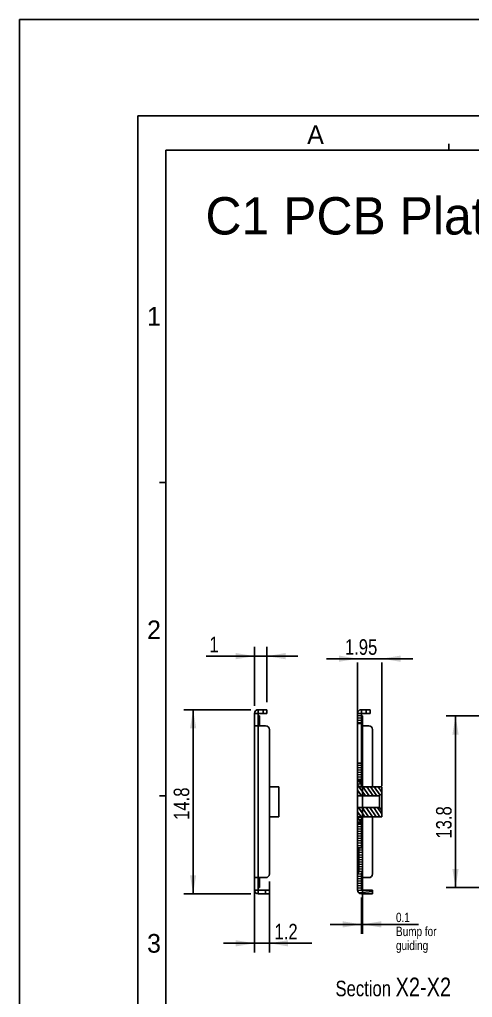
# Model space of a CAD drawing. Header units: millimetres. Extents: x 0 to 420, y 0 to 297.
# Drawn here: x 0 to 72.8, y 139.8 to 297 of the extents above; entities that cross this region are included whole.
import ezdxf

# ---------------------------------------------------------------- set-up
doc = ezdxf.new("R2010")
doc.units = ezdxf.units.MM
doc.header["$LTSCALE"] = 23.1
doc.layers.get('0').update_dxf_attribs({"linetype": 'CONTINUOUS'})
doc.layers.add('ASSEM_MEM', color=7, linetype='CONTINUOUS')
doc.styles.get("Standard").update_dxf_attribs({"font": 'txt', "width": 0.8})
doc.styles.add('TEXTSTYLE_2', font='txt')
doc.styles.add('TEXTSTYLE_8', font='ar_wgl__.ttf')
doc.dimstyles.new('DIMSTYLE_1', dxfattribs={"dimtxt": 2.5, "dimasz": 3, "dimexe": 1.5, "dimexo": 1.2, "dimtad": 1, "dimlfac": 0.5, "dimdsep": 46, "dimtxsty": 'STANDARD', "dimblk": '_FILLED', "dimblk1": '_FILLED', "dimblk2": '_FILLED', "dimcen": 0.09, "dimazin": 2, "dimtp": 0.01, "dimtm": 0.01, "dimtfac": 1, "dimtofl": 0, "dimtmove": 0, "dimatfit": 3, "dimldrblk": '_FILLED', "dimfxl": 1, "dimtolj": 1, "dimarcsym": 0})
doc.dimstyles.new('DIMSTYLE_6', dxfattribs={"dimtxt": 1.5, "dimasz": 3, "dimexe": 1.5, "dimexo": 1.2, "dimgap": 0.375, "dimtad": 1, "dimdec": 3, "dimlfac": 0.5, "dimdsep": 46, "dimtxsty": 'STANDARD', "dimblk": '_FILLED', "dimblk1": '_FILLED', "dimblk2": '_FILLED', "dimcen": 0.09, "dimazin": 2, "dimtp": 0.01, "dimtm": 0.01, "dimtfac": 1, "dimtdec": 3, "dimtofl": 0, "dimtmove": 0, "dimatfit": 3, "dimldrblk": '_FILLED', "dimfxl": 1, "dimtolj": 1, "dimarcsym": 0})

# ---------------------------------------------------------------- blocks, each defined once
blk = doc.blocks.new('_FILLED')
at = {"color": 0, "linetype": 'BYBLOCK'}
blk.add_solid([(0, 0), (-1, 0.167), (-1, -0.167)], dxfattribs=at)
blk = doc.blocks.new('*D1')
at = {"color": 7, "linetype": 'CONTINUOUS'}
for p, q in [((37.17, 186.06), (26.4, 186.06)), ((27.9, 186.06), (27.9, 171.26)), ((27.9, 156.46), (27.9, 171.26)), ((37.17, 156.46), (26.4, 156.46))]:
    blk.add_line(p, q, dxfattribs=at)
at = {"color": 7, "linetype": 'CONTINUOUS', "xscale": 3, "yscale": 3, "zscale": 3}
for p, rotation in [((27.9, 186.06), 90), ((27.9, 156.46), 270)]:
    blk.add_blockref('_FILLED', p, dxfattribs=dict(at, rotation=rotation))
at = {"color": 7, "linetype": 'CONTINUOUS', "insert": (24.78, 170.95), "char_height": 2.5, "width": 8, "attachment_point": 2, "rotation": 90, "line_spacing_factor": 0.9}
blk.add_mtext('14.8', dxfattribs=at)
blk = doc.blocks.new('*D21')
at = {"color": 7, "linetype": 'CONTINUOUS'}
for p, q in [((92.6, 185.06), (68.59, 185.06)), ((70.09, 185.06), (70.09, 171.26)), ((70.09, 157.46), (70.09, 171.26)), ((92.6, 157.46), (68.59, 157.46))]:
    blk.add_line(p, q, dxfattribs=at)
at = {"color": 7, "linetype": 'CONTINUOUS', "xscale": 3, "yscale": 3, "zscale": 3}
for p, rotation in [((70.09, 185.06), 90), ((70.09, 157.46), 270)]:
    blk.add_blockref('_FILLED', p, dxfattribs=dict(at, rotation=rotation))
at = {"color": 7, "linetype": 'CONTINUOUS', "insert": (66.96, 167.94), "char_height": 2.5, "width": 8, "attachment_point": 2, "rotation": 90, "line_spacing_factor": 0.9}
blk.add_mtext('13.8', dxfattribs=at)
blk = doc.blocks.new('*D23')
at = {"color": 7, "linetype": 'CONTINUOUS'}
for p, q in [((37.77, 186.66), (37.77, 196.17)), ((39.76, 187.26), (39.76, 196.17)), ((37.77, 194.67), (30.01, 194.67)), ((30.01, 194.67), (38.76, 194.67)), ((44.76, 194.67), (38.76, 194.67)), ((39.76, 194.67), (44.76, 194.67))]:
    blk.add_line(p, q, dxfattribs=at)
at = {"color": 7, "linetype": 'CONTINUOUS', "xscale": 3, "yscale": 3, "zscale": 3}
blk.add_blockref('_FILLED', (37.77, 194.67), dxfattribs=at)
at = {"color": 7, "linetype": 'CONTINUOUS', "xscale": 3, "yscale": 3, "zscale": 3, "rotation": 180}
blk.add_blockref('_FILLED', (39.76, 194.67), dxfattribs=at)
at = {"color": 7, "linetype": 'CONTINUOUS', "insert": (32.01, 197.8), "char_height": 2.5, "width": 2, "attachment_point": 3, "line_spacing_factor": 0.9}
blk.add_mtext('1', dxfattribs=at)
blk = doc.blocks.new('*D24')
at = {"color": 7, "linetype": 'CONTINUOUS'}
for p, q in [((37.77, 157.86), (37.77, 147.01)), ((40.17, 158.46), (40.17, 147.01)), ((37.77, 148.51), (32.77, 148.51)), ((32.77, 148.51), (38.97, 148.51)), ((46.99, 148.51), (38.97, 148.51)), ((40.17, 148.51), (46.99, 148.51))]:
    blk.add_line(p, q, dxfattribs=at)
at = {"color": 7, "linetype": 'CONTINUOUS', "xscale": 3, "yscale": 3, "zscale": 3}
blk.add_blockref('_FILLED', (37.77, 148.51), dxfattribs=at)
at = {"color": 7, "linetype": 'CONTINUOUS', "xscale": 3, "yscale": 3, "zscale": 3, "rotation": 180}
blk.add_blockref('_FILLED', (40.17, 148.51), dxfattribs=at)
at = {"color": 7, "linetype": 'CONTINUOUS', "insert": (40.99, 151.64), "char_height": 2.5, "width": 6, "attachment_point": 1, "line_spacing_factor": 0.9}
blk.add_mtext('1.2', dxfattribs=at)
blk = doc.blocks.new('*D41')
at = {"color": 7, "linetype": 'CONTINUOUS'}
for p, q in [((55.15, 158.66), (55.15, 150.05)), ((54.95, 155.86), (54.95, 150.05)), ((54.95, 151.55), (49.95, 151.55)), ((49.95, 151.55), (55.05, 151.55)), ((64.12, 151.55), (55.05, 151.55)), ((55.15, 151.55), (64.12, 151.55))]:
    blk.add_line(p, q, dxfattribs=at)
at = {"color": 7, "linetype": 'CONTINUOUS', "xscale": 3, "yscale": 3, "zscale": 3}
blk.add_blockref('_FILLED', (54.95, 151.55), dxfattribs=at)
at = {"color": 7, "linetype": 'CONTINUOUS', "xscale": 3, "yscale": 3, "zscale": 3, "rotation": 180}
blk.add_blockref('_FILLED', (55.15, 151.55), dxfattribs=at)
at = {"color": 7, "linetype": 'CONTINUOUS', "insert": (60.52, 153.42), "char_height": 1.5, "width": 10.8, "attachment_point": 1, "line_spacing_factor": 0.9}
blk.add_mtext('0.1\\PBump for \\Pguiding', dxfattribs=at)
blk = doc.blocks.new('*D42')
at = {"color": 7, "linetype": 'CONTINUOUS'}
for p, q in [((54.35, 194.26), (49.35, 194.26)), ((49.35, 194.26), (56.3, 194.26)), ((54.35, 185.06), (54.35, 193.63)), ((63.25, 194.26), (56.3, 194.26)), ((58.25, 194.26), (63.25, 194.26)), ((58.25, 173.81), (58.25, 193.63))]:
    blk.add_line(p, q, dxfattribs=at)
at = {"color": 7, "linetype": 'CONTINUOUS', "xscale": 3, "yscale": 3, "zscale": 3}
blk.add_blockref('_FILLED', (54.35, 194.26), dxfattribs=at)
at = {"color": 7, "linetype": 'CONTINUOUS', "xscale": 3, "yscale": 3, "zscale": 3, "rotation": 180}
blk.add_blockref('_FILLED', (58.25, 194.26), dxfattribs=at)
at = {"color": 7, "linetype": 'CONTINUOUS', "insert": (54.91, 197.38), "char_height": 2.5, "width": 8, "attachment_point": 2, "line_spacing_factor": 0.9}
blk.add_mtext('1.95', dxfattribs=at)

msp = doc.modelspace()

# ---------------------------------------------------------------- linework, layer by layer
at = {"color": 7, "linetype": 'CONTINUOUS'}
for p, q in [((0, 0), (0, 297)), ((0, 297), (420, 297)), ((19, 15.5), (19, 281.5)), ((19, 281.5), (401, 281.5)), ((69, 276), (69, 277)), ((23.5, 276), (23.5, 21)), ((23.5, 276), (396, 276)), ((23.5, 222.6), (22.5, 222.6)), ((54.955, 185.1407), (54.355, 185.0882)), ((54.955, 184.7609), (54.355, 184.7084)), ((54.955, 184.3811), (54.355, 184.3286)), ((54.955, 184.0013), (54.355, 183.9488)), ((54.955, 177.1652), (54.355, 177.1127)), ((54.955, 176.7854), (54.355, 176.7329)), ((54.955, 176.4057), (54.355, 176.3532)), ((54.955, 175.9552), (55.155, 176.3841)), ((54.955, 176.0259), (54.355, 175.9734)), ((54.955, 175.6461), (54.355, 175.5936)), ((54.955, 175.2663), (54.355, 175.2138)), ((54.955, 174.8865), (54.355, 174.834)), ((54.955, 174.5067), (54.355, 174.4543)), ((54.5007, 174.6639), (54.955, 174.0151)), ((54.955, 174.127), (54.355, 174.0745)), ((54.355, 173.9974), (55.6038, 172.2139)), ((54.955, 173.7472), (54.355, 173.6947)), ((54.355, 173.1228), (54.9914, 172.2139)), ((55.2009, 173.6639), (56.2162, 172.2139)), ((55.8133, 173.6639), (56.8286, 172.2139)), ((56.4257, 173.6639), (57.441, 172.2139)), ((57.0381, 173.6639), (57.9717, 172.3306)), ((57.6505, 173.6639), (58.255, 172.8006)), ((23.5, 172.2), (22.5, 172.2)), ((54.355, 172.2482), (54.379, 172.2139)), ((54.4846, 170.3139), (55.4999, 168.8639)), ((55.097, 170.3139), (56.1123, 168.8639)), ((55.7094, 170.3139), (56.7247, 168.8639)), ((56.3218, 170.3139), (57.3371, 168.8639)), ((56.9342, 170.3139), (57.9495, 168.8639)), ((57.5466, 170.3139), (58.255, 169.3023)), ((54.355, 169.6244), (54.955, 168.7676)), ((54.955, 168.81), (54.355, 168.7575)), ((54.355, 168.7498), (54.955, 167.893)), ((54.955, 168.4302), (54.355, 168.3777)), ((54.955, 168.0504), (54.355, 167.9979)), ((54.355, 167.8752), (54.3629, 167.8639)), ((54.955, 167.6707), (54.355, 167.6182)), ((54.955, 167.2909), (54.355, 167.2384)), ((54.955, 166.9111), (54.355, 166.8586)), ((54.955, 166.8186), (55.155, 167.2475)), ((54.955, 166.5313), (54.355, 166.4788)), ((54.955, 166.1515), (54.355, 166.099)), ((54.955, 165.7717), (54.355, 165.7193)), ((54.955, 165.392), (54.355, 165.3395)), ((54.955, 165.0122), (54.355, 164.9597)), ((54.955, 164.6324), (54.355, 164.5799)), ((54.955, 164.2526), (54.355, 164.2001)), ((54.955, 163.8728), (54.555, 163.8378)), ((55.155, 163.5106), (54.555, 163.4581)), ((55.155, 163.1308), (54.555, 163.0783)), ((55.155, 162.751), (54.555, 162.6985)), ((55.155, 162.3712), (54.555, 162.3187)), ((55.155, 161.9914), (54.555, 161.9389)), ((55.155, 161.6116), (54.555, 161.5591)), ((55.155, 161.2319), (54.555, 161.1794)), ((55.155, 160.8521), (54.555, 160.7996)), ((55.155, 160.4723), (54.555, 160.4198)), ((54.955, 159.6952), (54.355, 159.6427)), ((54.955, 159.3154), (54.355, 159.263)), ((54.955, 158.9357), (54.355, 158.8832)), ((55.155, 160.0925), (54.555, 160.04)), ((54.955, 158.5559), (54.355, 158.5034)), ((54.955, 158.1761), (54.355, 158.1236)), ((54.955, 157.7963), (54.355, 157.7438)), ((54.955, 157.4165), (54.355, 157.364)), ((54.955, 157.6819), (55.155, 158.1108)), ((55.265, 157.0639), (54.3674, 156.9853)), ((56.755, 156.8145), (54.5585, 156.6223))]:
    msp.add_line(p, q, dxfattribs=at)
at = {"layer": 'ASSEM_MEM', "color": 7, "linetype": 'CONTINUOUS'}
for p, q in [((38.366, 186.0639), (38.366, 185.4639)), ((38.366, 186.0639), (39.7568, 186.0639)), ((39.1568, 185.4639), (39.1568, 186.0639)), ((39.7568, 185.4639), (39.7568, 186.0639)), ((54.955, 173.6639), (54.955, 186.0639)), ((54.955, 186.0639), (56.3458, 186.0639)), ((55.7458, 185.4639), (55.7458, 186.0639)), ((56.3458, 185.4639), (56.3458, 186.0639)), ((37.766, 157.0639), (37.766, 185.4639)), ((38.366, 185.4639), (37.766, 185.4639)), ((38.366, 185.4639), (38.366, 183.4639)), ((38.366, 185.4639), (39.7568, 185.4639)), ((38.366, 185.0639), (38.566, 185.0639)), ((38.566, 185.0639), (38.566, 183.4639)), ((54.355, 157.0639), (54.355, 185.4639)), ((54.355, 185.4639), (56.3458, 185.4639)), ((54.955, 185.0639), (55.155, 185.0639)), ((54.955, 184.6639), (55.155, 184.6639)), ((55.155, 184.6639), (55.155, 185.0639)), ((55.155, 184.6639), (55.155, 176.6639)), ((39.566, 183.4639), (37.766, 183.4639)), ((38.366, 183.4639), (38.366, 159.0639)), ((40.166, 159.6639), (40.166, 182.8639)), ((54.355, 183.8639), (54.955, 183.8639)), ((55.155, 183.4639), (56.155, 183.4639)), ((56.755, 182.8639), (56.755, 173.6639)), ((54.355, 177.4639), (54.955, 177.4639)), ((54.955, 176.6639), (55.155, 176.6639)), ((55.155, 174.6639), (55.155, 176.6639)), ((54.355, 174.6639), (55.155, 174.6639)), ((55.155, 174.6639), (55.155, 167.8639)), ((40.166, 173.6639), (41.666, 173.6639)), ((41.666, 168.8639), (41.666, 173.6639)), ((54.355, 173.6639), (58.255, 173.6639)), ((58.255, 168.8639), (58.255, 173.6639)), ((54.355, 172.2139), (57.855, 172.2139)), ((57.855, 172.2139), (58.255, 172.6139)), ((57.855, 170.3139), (57.855, 172.2139)), ((54.355, 170.3139), (57.855, 170.3139)), ((57.855, 170.3139), (58.255, 169.9139)), ((40.166, 168.8639), (41.666, 168.8639)), ((54.355, 168.8639), (58.255, 168.8639)), ((54.955, 163.8639), (54.955, 168.8639)), ((56.755, 168.8639), (56.755, 159.6639)), ((54.355, 167.8639), (55.155, 167.8639)), ((55.155, 164.8639), (55.155, 167.8639)), ((54.355, 163.8639), (54.555, 163.8639)), ((54.555, 159.8639), (54.555, 163.8639)), ((54.955, 164.8639), (55.155, 164.8639)), ((54.955, 163.8639), (55.155, 163.8639)), ((55.155, 164.8639), (55.155, 158.8639)), ((54.355, 161.8639), (54.555, 161.8639)), ((37.766, 159.0639), (39.566, 159.0639)), ((38.366, 159.0639), (38.366, 157.0639)), ((38.566, 159.0639), (38.566, 157.4639)), ((54.355, 159.8639), (54.555, 159.8639)), ((54.955, 159.8639), (55.155, 159.8639)), ((54.955, 157.0639), (54.955, 159.8639)), ((54.955, 158.8639), (55.155, 158.8639)), ((56.155, 159.0639), (55.155, 159.0639)), ((55.155, 157.4639), (55.155, 158.8639)), ((38.366, 157.4639), (38.566, 157.4639)), ((54.955, 157.4639), (55.155, 157.4639)), ((38.366, 157.0639), (37.766, 157.0639)), ((38.366, 157.0639), (40.166, 157.0639)), ((38.366, 156.4639), (38.366, 157.0639)), ((40.166, 156.4639), (38.366, 156.4639)), ((39.566, 157.0639), (39.566, 156.4639)), ((40.166, 157.0639), (40.166, 156.4639)), ((54.955, 157.0639), (56.755, 157.0639)), ((54.955, 156.4639), (56.755, 156.4639)), ((56.755, 157.0639), (56.755, 156.4639))]:
    msp.add_line(p, q, dxfattribs=at)
for centre, start, end in [((38.366, 185.4639), 90, 180), ((54.955, 185.4639), 90, 180), ((39.566, 182.8639), 0, 90), ((56.155, 182.8639), 0, 90), ((39.566, 159.6639), 270, 360), ((56.155, 159.6639), 270, 360), ((38.366, 157.0639), 180, 270), ((54.955, 157.0639), 180, 270)]:
    msp.add_arc(centre, 0.6, start, end, dxfattribs=at)

# ---------------------------------------------------------------- texts
at = {"color": 7, "linetype": 'CONTINUOUS', "attachment_point": 1, "line_spacing_factor": 0.9}
for s, insert, char_height, width, style in [('A', (46.25, 280), 3, 3, 'TEXTSTYLE_2'), ('C1 PCB Plate ', (29.8901, 268.4489), 6, 53.933086, 'TEXTSTYLE_8'), ('1', (20.5, 250.8), 3, 3, 'TEXTSTYLE_2'), ('2', (20.5, 200.4), 3, 3, 'TEXTSTYLE_2'), ('3', (20.5, 150), 3, 3, 'TEXTSTYLE_2')]:
    msp.add_mtext(s, dxfattribs=dict(at, insert=insert, char_height=char_height, width=width, style=style))
at = {"color": 7, "linetype": 'CONTINUOUS', "insert": (69.3793, 142.9918), "char_height": 2.5, "width": 28, "attachment_point": 3, "line_spacing_factor": 0.9}
msp.add_mtext('Section \\H3.0;X2-X2', dxfattribs=at)

# ---------------------------------------------------------------- dimensions: what is measured, and where the dimension line sits
at = {"color": 7, "linetype": 'CONTINUOUS'}
for base, p1, p2, angle, picture, middle in [((37.766, 194.6706), (39.7568, 186.0639), (37.766, 185.4639), 180, '*D23', (31.01, 194.6706)), ((54.355, 194.257), (58.255, 172.6139), (54.355, 183.8639), 180, '*D42', (55.2221, 194.257)), ((27.9031, 156.4639), (38.366, 186.0639), (38.366, 156.4639), 270, '*D1', (27.9031, 171.2581)), ((70.0887, 157.4639), (93.7969, 185.0639), (93.7969, 157.4639), 270, '*D21', (70.0887, 168.2569)), ((37.766, 148.512), (40.166, 159.6639), (37.766, 159.0639), 180, '*D24', (44.2431, 148.512))]:
    dim = msp.add_linear_dim(base=base, p1=p1, p2=p2, angle=angle, dimstyle='DIMSTYLE_1', dxfattribs=at)
    dim.commit()
    dim.dimension.update_dxf_attribs({"geometry": picture, "text_midpoint": middle, "dimtype": 160})
dim = msp.add_linear_dim(base=(54.955, 151.5462), p1=(55.155, 159.8639), p2=(54.955, 157.0639), angle=180, text='<>\\PBump for \\Pguiding', dimstyle='DIMSTYLE_6', dxfattribs=at)
dim.commit()
dim.dimension.update_dxf_attribs({"geometry": '*D41', "text_midpoint": (65.9181, 151.5462), "dimtype": 160})

doc.saveas('drawing.dxf')
